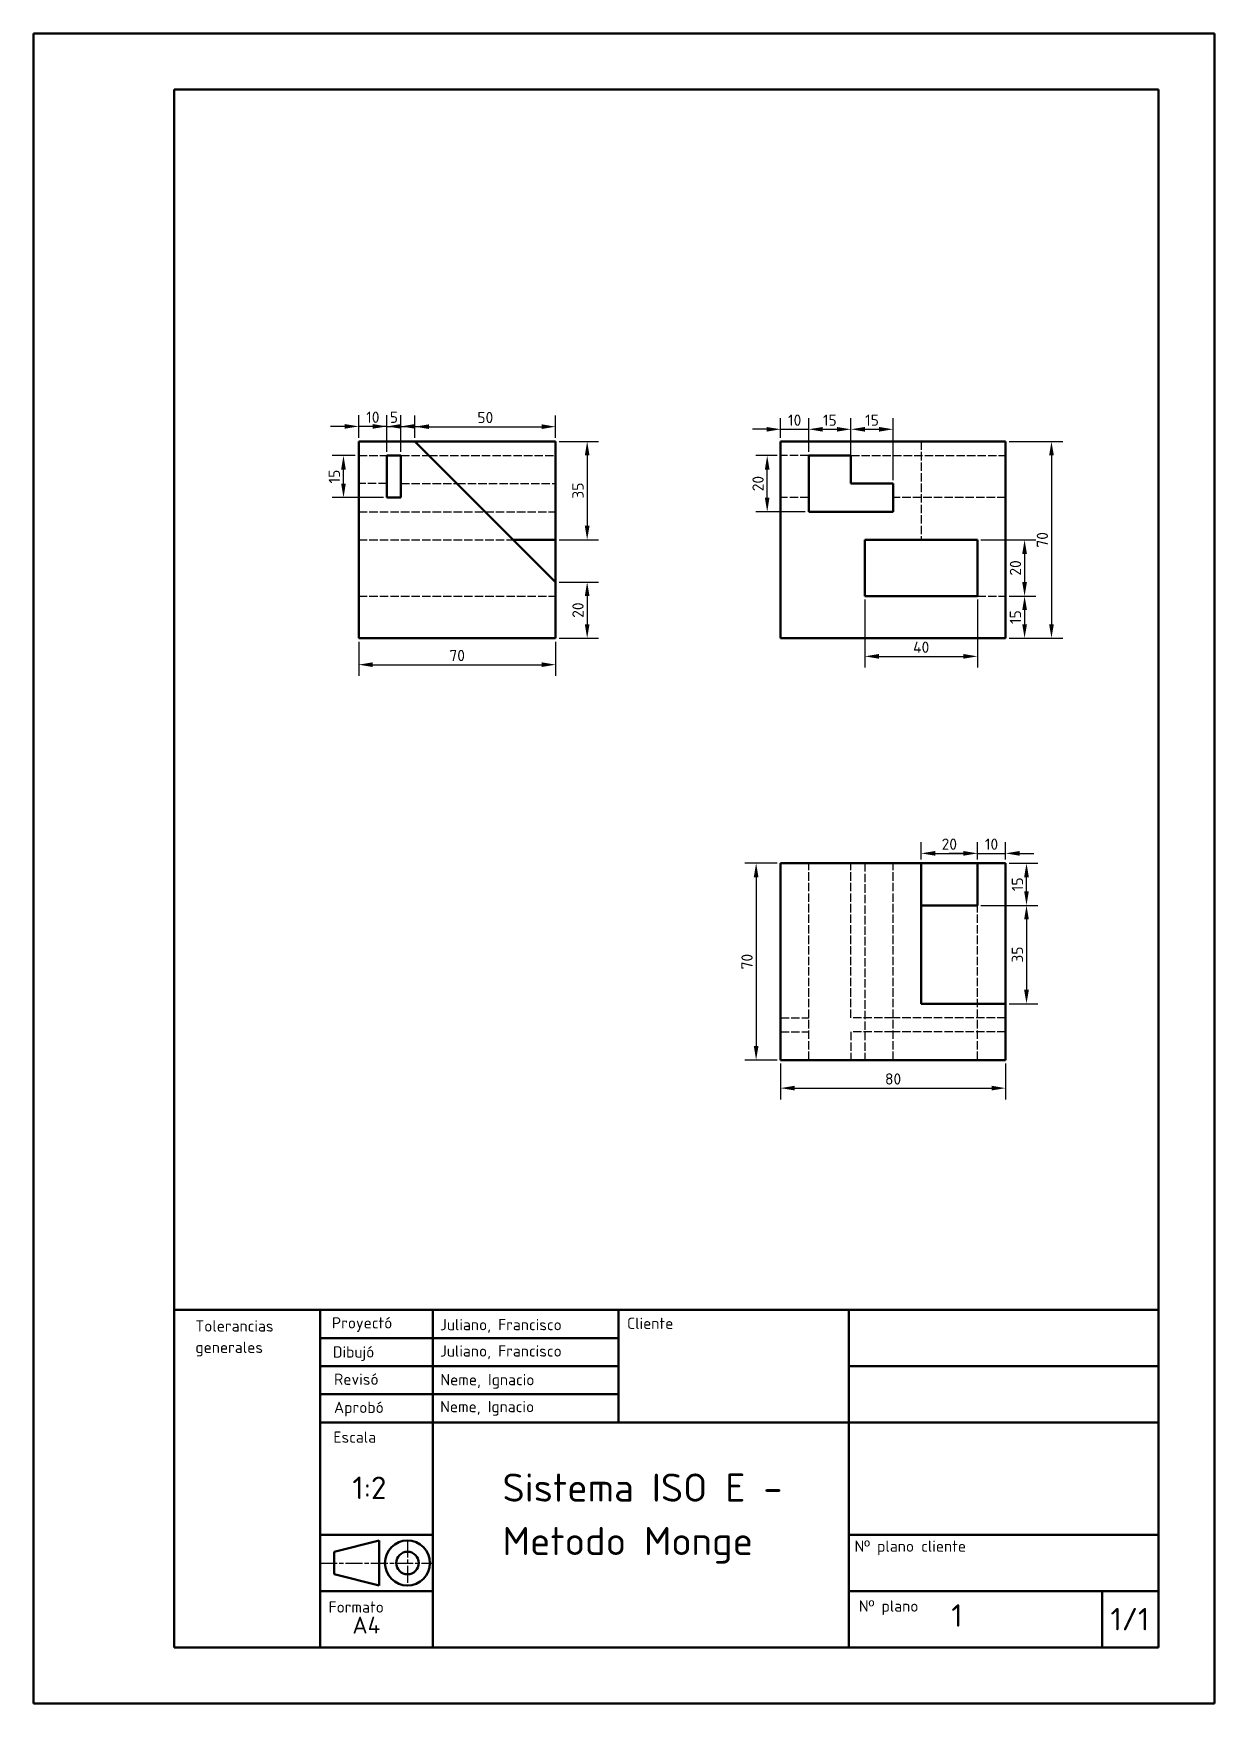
# Model space of a CAD drawing. Header units: millimetres. Extents: x 2667 to 2877, y 1860 to 2157.
import ezdxf

# ---------------------------------------------------------------- set-up
doc = ezdxf.new("R2010")
doc.units = ezdxf.units.MM
doc.header["$LTSCALE"] = 0.125
doc.linetypes.add('ACAD_ISO02W100', pattern=[15, 12, -3])
doc.linetypes.add('ACAD_ISO08W100', pattern=[36, 24, -3, 6, -3])
doc.layers.get('0').update_dxf_attribs({"lineweight": 50})
doc.layers.add('Capa1', color=7, linetype='Continuous')
doc.layers.add('capaCotas', color=7, linetype='Continuous', lineweight=25)
doc.styles.get("Standard").update_dxf_attribs({"font": 'isocpeur.ttf', "height": 2})
doc.dimstyles.new('ISO-25', dxfattribs={"dimtxt": 2, "dimasz": 2.5, "dimexe": 2, "dimexo": 0.625, "dimtad": 1, "dimlfac": 2, "dimtxsty": 'Standard', "dimcen": 2.5, "dimclrt": 256, "dimadec": 0, "dimazin": 0, "dimtfac": 1, "dimtmove": 0, "dimatfit": 3, "dimfxl": 1, "dimtfillclr": 256, "dimlwd": -1, "dimlwe": -1, "dimarcsym": 0})

# ---------------------------------------------------------------- blocks, each defined once
blk = doc.blocks.new('*D31')
at = {"layer": 'capaCotas', "color": 0, "transparency": 16777216}
for p, q in [((2724.58, 2049.32), (2724.58, 2043.24)), ((2759.58, 2049.32), (2759.58, 2043.24)), ((2727.08, 2045.24), (2757.08, 2045.24))]:
    blk.add_line(p, q, dxfattribs=at)
at = {"layer": 'capaCotas', "color": 0, "linetype": 'ACAD_ISO02W100', "transparency": 16777216}
for points in [[(2727.08, 2045.66), (2727.08, 2044.82), (2724.58, 2045.24)], [(2757.08, 2045.66), (2757.08, 2044.82), (2759.58, 2045.24)]]:
    blk.add_solid(points, dxfattribs=at)
at = {"layer": 'Defpoints', "color": 0, "linetype": 'ACAD_ISO02W100', "transparency": 16777216}
for p in [(2724.58, 2049.94), (2759.58, 2049.94), (2759.58, 2045.24)]:
    blk.add_point(p, dxfattribs=at)
at = {"layer": 'capaCotas', "linetype": 'ACAD_ISO02W100', "transparency": 16777216, "insert": (2742.08, 2046.87), "char_height": 2, "attachment_point": 5}
blk.add_mtext('70', dxfattribs=at)
blk = doc.blocks.new('*D32')
at = {"layer": 'capaCotas', "color": 0, "transparency": 16777216}
for p, q in [((2840.21, 2084.94), (2849.74, 2084.94)), ((2847.74, 2082.44), (2847.74, 2052.44)), ((2840.21, 2049.94), (2849.74, 2049.94))]:
    blk.add_line(p, q, dxfattribs=at)
at = {"layer": 'capaCotas', "color": 0, "linetype": 'ACAD_ISO02W100', "transparency": 16777216}
for points in [[(2847.32, 2082.44), (2848.16, 2082.44), (2847.74, 2084.94)], [(2847.32, 2052.44), (2848.16, 2052.44), (2847.74, 2049.94)]]:
    blk.add_solid(points, dxfattribs=at)
at = {"layer": 'Defpoints', "color": 0, "linetype": 'ACAD_ISO02W100', "transparency": 16777216}
for p in [(2839.58, 2084.94), (2839.58, 2049.94), (2847.74, 2049.94)]:
    blk.add_point(p, dxfattribs=at)
at = {"layer": 'capaCotas', "linetype": 'ACAD_ISO02W100', "transparency": 16777216, "insert": (2846.12, 2067.44), "char_height": 2, "attachment_point": 5, "rotation": 90}
blk.add_mtext('70', dxfattribs=at)
blk = doc.blocks.new('*D33')
at = {"layer": 'capaCotas', "color": 0, "transparency": 16777216}
for p, q in [((2799.58, 1974.32), (2799.58, 1967.94)), ((2839.58, 1974.32), (2839.58, 1967.94)), ((2802.08, 1969.94), (2837.08, 1969.94))]:
    blk.add_line(p, q, dxfattribs=at)
at = {"layer": 'capaCotas', "color": 0, "linetype": 'ACAD_ISO02W100', "transparency": 16777216}
for points in [[(2802.08, 1970.36), (2802.08, 1969.53), (2799.58, 1969.94)], [(2837.08, 1970.36), (2837.08, 1969.53), (2839.58, 1969.94)]]:
    blk.add_solid(points, dxfattribs=at)
at = {"layer": 'Defpoints', "color": 0, "linetype": 'ACAD_ISO02W100', "transparency": 16777216}
for p in [(2799.58, 1974.94), (2839.58, 1974.94), (2839.58, 1969.94)]:
    blk.add_point(p, dxfattribs=at)
at = {"layer": 'capaCotas', "linetype": 'ACAD_ISO02W100', "transparency": 16777216, "insert": (2819.58, 1971.57), "char_height": 2, "attachment_point": 5}
blk.add_mtext('80', dxfattribs=at)
blk = doc.blocks.new('*D34')
at = {"layer": 'capaCotas', "color": 0, "transparency": 16777216}
for p, q in [((2729.58, 2083.07), (2729.58, 2089.61)), ((2732.08, 2083.07), (2732.08, 2089.61)), ((2727.08, 2087.61), (2724.58, 2087.61)), ((2729.58, 2087.61), (2732.08, 2087.61)), ((2734.58, 2087.61), (2737.08, 2087.61))]:
    blk.add_line(p, q, dxfattribs=at)
at = {"layer": 'capaCotas', "color": 0, "linetype": 'ACAD_ISO02W100', "transparency": 16777216}
for points in [[(2727.08, 2088.03), (2727.08, 2087.2), (2729.58, 2087.61)], [(2734.58, 2088.03), (2734.58, 2087.2), (2732.08, 2087.61)]]:
    blk.add_solid(points, dxfattribs=at)
at = {"layer": 'Defpoints', "color": 0, "linetype": 'ACAD_ISO02W100', "transparency": 16777216}
for p in [(2732.08, 2087.61), (2729.58, 2082.44), (2732.08, 2082.44)]:
    blk.add_point(p, dxfattribs=at)
at = {"layer": 'capaCotas', "linetype": 'ACAD_ISO02W100', "transparency": 16777216, "insert": (2730.83, 2089.24), "char_height": 2, "attachment_point": 5}
blk.add_mtext('5', dxfattribs=at)
blk = doc.blocks.new('*D35')
at = {"layer": 'capaCotas', "color": 0, "transparency": 16777216}
for p, q in [((2804.58, 2083.07), (2804.58, 2089.1)), ((2812.08, 2083.07), (2812.08, 2089.1)), ((2807.08, 2087.1), (2809.58, 2087.1))]:
    blk.add_line(p, q, dxfattribs=at)
at = {"layer": 'capaCotas', "color": 0, "linetype": 'ACAD_ISO02W100', "transparency": 16777216}
for points in [[(2807.08, 2087.51), (2807.08, 2086.68), (2804.58, 2087.1)], [(2809.58, 2087.51), (2809.58, 2086.68), (2812.08, 2087.1)]]:
    blk.add_solid(points, dxfattribs=at)
at = {"layer": 'Defpoints', "color": 0, "linetype": 'ACAD_ISO02W100', "transparency": 16777216}
for p in [(2812.08, 2087.1), (2804.58, 2082.44), (2812.08, 2082.44)]:
    blk.add_point(p, dxfattribs=at)
at = {"layer": 'capaCotas', "linetype": 'ACAD_ISO02W100', "transparency": 16777216, "insert": (2808.33, 2088.72), "char_height": 2, "attachment_point": 5}
blk.add_mtext('15', dxfattribs=at)
blk = doc.blocks.new('*D36')
at = {"layer": 'capaCotas', "color": 0, "transparency": 16777216}
for p, q in [((2812.08, 2078.07), (2812.08, 2089.1)), ((2819.58, 2078.07), (2819.58, 2089.1)), ((2814.58, 2087.1), (2817.08, 2087.1))]:
    blk.add_line(p, q, dxfattribs=at)
at = {"layer": 'capaCotas', "color": 0, "linetype": 'ACAD_ISO02W100', "transparency": 16777216}
for points in [[(2814.58, 2087.51), (2814.58, 2086.68), (2812.08, 2087.1)], [(2817.08, 2087.51), (2817.08, 2086.68), (2819.58, 2087.1)]]:
    blk.add_solid(points, dxfattribs=at)
at = {"layer": 'Defpoints', "color": 0, "linetype": 'ACAD_ISO02W100', "transparency": 16777216}
for p in [(2819.58, 2087.1), (2812.08, 2077.44), (2819.58, 2077.44)]:
    blk.add_point(p, dxfattribs=at)
at = {"layer": 'capaCotas', "linetype": 'ACAD_ISO02W100', "transparency": 16777216, "insert": (2815.83, 2088.72), "char_height": 2, "attachment_point": 5}
blk.add_mtext('15', dxfattribs=at)
blk = doc.blocks.new('*D37')
at = {"layer": 'capaCotas', "color": 0, "transparency": 16777216}
for p, q in [((2814.58, 2056.82), (2814.58, 2044.72)), ((2834.58, 2056.82), (2834.58, 2044.72)), ((2817.08, 2046.72), (2832.08, 2046.72))]:
    blk.add_line(p, q, dxfattribs=at)
at = {"layer": 'capaCotas', "color": 0, "linetype": 'ACAD_ISO02W100', "transparency": 16777216}
for points in [[(2817.08, 2047.14), (2817.08, 2046.3), (2814.58, 2046.72)], [(2832.08, 2047.14), (2832.08, 2046.3), (2834.58, 2046.72)]]:
    blk.add_solid(points, dxfattribs=at)
at = {"layer": 'Defpoints', "color": 0, "linetype": 'ACAD_ISO02W100', "transparency": 16777216}
for p in [(2814.58, 2057.44), (2834.58, 2057.44), (2834.58, 2046.72)]:
    blk.add_point(p, dxfattribs=at)
at = {"layer": 'capaCotas', "linetype": 'ACAD_ISO02W100', "transparency": 16777216, "insert": (2824.58, 2048.34), "char_height": 2, "attachment_point": 5}
blk.add_mtext('40', dxfattribs=at)
blk = doc.blocks.new('*D39')
at = {"layer": 'capaCotas', "color": 0, "transparency": 16777216}
for p, q in [((2760.21, 2059.94), (2767.19, 2059.94)), ((2765.19, 2057.44), (2765.19, 2052.44)), ((2760.21, 2049.94), (2767.19, 2049.94))]:
    blk.add_line(p, q, dxfattribs=at)
at = {"layer": 'capaCotas', "color": 0, "linetype": 'ACAD_ISO02W100', "transparency": 16777216}
for points in [[(2764.77, 2057.44), (2765.61, 2057.44), (2765.19, 2059.94)], [(2764.77, 2052.44), (2765.61, 2052.44), (2765.19, 2049.94)]]:
    blk.add_solid(points, dxfattribs=at)
at = {"layer": 'Defpoints', "color": 0, "linetype": 'ACAD_ISO02W100', "transparency": 16777216}
for p in [(2759.58, 2059.94), (2759.58, 2049.94), (2765.19, 2049.94)]:
    blk.add_point(p, dxfattribs=at)
at = {"layer": 'capaCotas', "linetype": 'ACAD_ISO02W100', "transparency": 16777216, "insert": (2763.56, 2054.94), "char_height": 2, "attachment_point": 5, "rotation": 90}
blk.add_mtext('20', dxfattribs=at)
blk = doc.blocks.new('*D40')
at = {"layer": 'capaCotas', "color": 0, "transparency": 16777216}
for p, q in [((2723.96, 2082.44), (2719.87, 2082.44)), ((2721.87, 2077.44), (2721.87, 2079.94)), ((2728.96, 2074.94), (2719.87, 2074.94))]:
    blk.add_line(p, q, dxfattribs=at)
at = {"layer": 'capaCotas', "color": 0, "linetype": 'ACAD_ISO02W100', "transparency": 16777216}
for points in [[(2721.45, 2079.94), (2722.28, 2079.94), (2721.87, 2082.44)], [(2721.45, 2077.44), (2722.28, 2077.44), (2721.87, 2074.94)]]:
    blk.add_solid(points, dxfattribs=at)
at = {"layer": 'Defpoints', "color": 0, "linetype": 'ACAD_ISO02W100', "transparency": 16777216}
for p in [(2721.87, 2082.44), (2724.58, 2082.44), (2729.58, 2074.94)]:
    blk.add_point(p, dxfattribs=at)
at = {"layer": 'capaCotas', "linetype": 'ACAD_ISO02W100', "transparency": 16777216, "insert": (2720.24, 2078.69), "char_height": 2, "attachment_point": 5, "rotation": 90}
blk.add_mtext('15', dxfattribs=at)
blk = doc.blocks.new('*D41')
at = {"layer": 'capaCotas', "color": 0, "transparency": 16777216}
for p, q in [((2798.96, 2082.44), (2795.2, 2082.44)), ((2797.2, 2074.94), (2797.2, 2079.94)), ((2803.96, 2072.44), (2795.2, 2072.44))]:
    blk.add_line(p, q, dxfattribs=at)
at = {"layer": 'capaCotas', "color": 0, "linetype": 'ACAD_ISO02W100', "transparency": 16777216}
for points in [[(2796.78, 2079.94), (2797.61, 2079.94), (2797.2, 2082.44)], [(2796.78, 2074.94), (2797.61, 2074.94), (2797.2, 2072.44)]]:
    blk.add_solid(points, dxfattribs=at)
at = {"layer": 'Defpoints', "color": 0, "linetype": 'ACAD_ISO02W100', "transparency": 16777216}
for p in [(2797.2, 2082.44), (2799.58, 2082.44), (2804.58, 2072.44)]:
    blk.add_point(p, dxfattribs=at)
at = {"layer": 'capaCotas', "linetype": 'ACAD_ISO02W100', "transparency": 16777216, "insert": (2795.57, 2077.44), "char_height": 2, "attachment_point": 5, "rotation": 90}
blk.add_mtext('20', dxfattribs=at)
blk = doc.blocks.new('*D42')
at = {"layer": 'capaCotas', "color": 0, "transparency": 16777216}
for p, q in [((2734.58, 2085.57), (2734.58, 2089.56)), ((2759.58, 2085.57), (2759.58, 2089.56)), ((2737.08, 2087.56), (2757.08, 2087.56))]:
    blk.add_line(p, q, dxfattribs=at)
at = {"layer": 'capaCotas', "color": 0, "linetype": 'ACAD_ISO02W100', "transparency": 16777216}
for points in [[(2737.08, 2087.98), (2737.08, 2087.15), (2734.58, 2087.56)], [(2757.08, 2087.98), (2757.08, 2087.15), (2759.58, 2087.56)]]:
    blk.add_solid(points, dxfattribs=at)
at = {"layer": 'Defpoints', "color": 0, "linetype": 'ACAD_ISO02W100', "transparency": 16777216}
for p in [(2734.58, 2084.94), (2759.58, 2087.56), (2759.58, 2084.94)]:
    blk.add_point(p, dxfattribs=at)
at = {"layer": 'capaCotas', "linetype": 'ACAD_ISO02W100', "transparency": 16777216, "insert": (2747.08, 2089.19), "char_height": 2, "attachment_point": 5}
blk.add_mtext('50', dxfattribs=at)
blk = doc.blocks.new('*D43')
at = {"layer": 'capaCotas', "color": 0, "transparency": 16777216}
for p, q in [((2840.21, 2057.44), (2844.96, 2057.44)), ((2842.96, 2054.94), (2842.96, 2052.44)), ((2840.21, 2049.94), (2844.96, 2049.94))]:
    blk.add_line(p, q, dxfattribs=at)
for points in [[(2842.54, 2054.94), (2843.38, 2054.94), (2842.96, 2057.44)], [(2842.54, 2052.44), (2843.38, 2052.44), (2842.96, 2049.94)]]:
    blk.add_solid(points, dxfattribs=at)
at = {"layer": 'Defpoints', "color": 0, "transparency": 16777216}
for p in [(2839.58, 2057.44), (2839.58, 2049.94), (2842.96, 2049.94)]:
    blk.add_point(p, dxfattribs=at)
at = {"layer": 'capaCotas', "transparency": 16777216, "insert": (2841.33, 2053.69), "char_height": 2, "attachment_point": 5, "rotation": 90}
blk.add_mtext('15', dxfattribs=at)
blk = doc.blocks.new('*D44')
at = {"layer": 'capaCotas', "color": 0, "transparency": 16777216}
for p, q in [((2760.21, 2084.94), (2767.19, 2084.94)), ((2765.19, 2082.44), (2765.19, 2069.94)), ((2760.21, 2067.44), (2767.19, 2067.44))]:
    blk.add_line(p, q, dxfattribs=at)
for points in [[(2764.77, 2082.44), (2765.61, 2082.44), (2765.19, 2084.94)], [(2764.77, 2069.94), (2765.61, 2069.94), (2765.19, 2067.44)]]:
    blk.add_solid(points, dxfattribs=at)
at = {"layer": 'Defpoints', "color": 0, "transparency": 16777216}
for p in [(2759.58, 2084.94), (2759.58, 2067.44), (2765.19, 2067.44)]:
    blk.add_point(p, dxfattribs=at)
at = {"layer": 'capaCotas', "transparency": 16777216, "insert": (2763.56, 2076.19), "char_height": 2, "attachment_point": 5, "rotation": 90}
blk.add_mtext('35', dxfattribs=at)
blk = doc.blocks.new('*D45')
at = {"layer": 'capaCotas', "color": 0, "transparency": 16777216}
for p, q in [((2724.58, 2085.57), (2724.58, 2089.61)), ((2729.58, 2085.57), (2729.58, 2089.61)), ((2722.08, 2087.61), (2719.58, 2087.61)), ((2729.58, 2087.61), (2724.58, 2087.61)), ((2732.08, 2087.61), (2734.58, 2087.61))]:
    blk.add_line(p, q, dxfattribs=at)
for points in [[(2722.08, 2088.03), (2722.08, 2087.2), (2724.58, 2087.61)], [(2732.08, 2088.03), (2732.08, 2087.2), (2729.58, 2087.61)]]:
    blk.add_solid(points, dxfattribs=at)
at = {"layer": 'Defpoints', "color": 0, "transparency": 16777216}
for p in [(2724.58, 2087.61), (2724.58, 2084.94), (2729.58, 2084.94)]:
    blk.add_point(p, dxfattribs=at)
at = {"layer": 'capaCotas', "transparency": 16777216, "insert": (2727.08, 2089.24), "char_height": 2, "attachment_point": 5}
blk.add_mtext('10', dxfattribs=at)
blk = doc.blocks.new('*D46')
at = {"layer": 'capaCotas', "color": 0, "transparency": 16777216}
for p, q in [((2799.58, 2085.57), (2799.58, 2089.1)), ((2804.58, 2085.57), (2804.58, 2089.1)), ((2797.08, 2087.1), (2794.58, 2087.1)), ((2799.58, 2087.1), (2804.58, 2087.1)), ((2807.08, 2087.1), (2809.58, 2087.1))]:
    blk.add_line(p, q, dxfattribs=at)
for points in [[(2797.08, 2087.51), (2797.08, 2086.68), (2799.58, 2087.1)], [(2807.08, 2087.51), (2807.08, 2086.68), (2804.58, 2087.1)]]:
    blk.add_solid(points, dxfattribs=at)
at = {"layer": 'Defpoints', "color": 0, "transparency": 16777216}
for p in [(2799.58, 2084.94), (2804.58, 2087.1), (2804.58, 2084.94)]:
    blk.add_point(p, dxfattribs=at)
at = {"layer": 'capaCotas', "transparency": 16777216, "insert": (2802.08, 2088.72), "char_height": 2, "attachment_point": 5}
blk.add_mtext('10', dxfattribs=at)
blk = doc.blocks.new('*D47')
at = {"layer": 'capaCotas', "color": 0, "transparency": 16777216}
for p, q in [((2824.58, 2010.57), (2824.58, 2013.69)), ((2834.58, 2010.57), (2834.58, 2013.69)), ((2827.08, 2011.69), (2832.08, 2011.69))]:
    blk.add_line(p, q, dxfattribs=at)
for points in [[(2827.08, 2012.11), (2827.08, 2011.27), (2824.58, 2011.69)], [(2832.08, 2012.11), (2832.08, 2011.27), (2834.58, 2011.69)]]:
    blk.add_solid(points, dxfattribs=at)
at = {"layer": 'Defpoints', "color": 0, "transparency": 16777216}
for p in [(2834.58, 2011.69), (2824.58, 2009.94), (2834.58, 2009.94)]:
    blk.add_point(p, dxfattribs=at)
at = {"layer": 'capaCotas', "transparency": 16777216, "insert": (2829.58, 2013.32), "char_height": 2, "attachment_point": 5}
blk.add_mtext('20', dxfattribs=at)
blk = doc.blocks.new('*D48')
at = {"layer": 'capaCotas', "color": 0, "transparency": 16777216}
for p, q in [((2840.21, 2009.94), (2845.3, 2009.94)), ((2843.3, 2004.94), (2843.3, 2007.44)), ((2835.21, 2002.44), (2845.3, 2002.44))]:
    blk.add_line(p, q, dxfattribs=at)
for points in [[(2842.88, 2007.44), (2843.72, 2007.44), (2843.3, 2009.94)], [(2842.88, 2004.94), (2843.72, 2004.94), (2843.3, 2002.44)]]:
    blk.add_solid(points, dxfattribs=at)
at = {"layer": 'Defpoints', "color": 0, "transparency": 16777216}
for p in [(2839.58, 2009.94), (2843.3, 2009.94), (2834.58, 2002.44)]:
    blk.add_point(p, dxfattribs=at)
at = {"layer": 'capaCotas', "transparency": 16777216, "insert": (2841.68, 2006.19), "char_height": 2, "attachment_point": 5, "rotation": 90}
blk.add_mtext('15', dxfattribs=at)
blk = doc.blocks.new('*D49')
at = {"layer": 'capaCotas', "color": 0, "transparency": 16777216}
for p, q in [((2834.58, 2010.57), (2834.58, 2013.69)), ((2839.58, 2010.57), (2839.58, 2013.69)), ((2832.08, 2011.69), (2829.58, 2011.69)), ((2834.58, 2011.69), (2839.58, 2011.69)), ((2842.08, 2011.69), (2844.58, 2011.69))]:
    blk.add_line(p, q, dxfattribs=at)
for points in [[(2832.08, 2012.11), (2832.08, 2011.27), (2834.58, 2011.69)], [(2842.08, 2012.11), (2842.08, 2011.27), (2839.58, 2011.69)]]:
    blk.add_solid(points, dxfattribs=at)
at = {"layer": 'Defpoints', "color": 0, "transparency": 16777216}
for p in [(2839.58, 2011.69), (2834.58, 2009.94), (2839.58, 2009.94)]:
    blk.add_point(p, dxfattribs=at)
at = {"layer": 'capaCotas', "transparency": 16777216, "insert": (2837.08, 2013.32), "char_height": 2, "attachment_point": 5}
blk.add_mtext('10', dxfattribs=at)
blk = doc.blocks.new('*D50')
at = {"layer": 'capaCotas', "color": 0, "transparency": 16777216}
for p, q in [((2840.21, 2002.44), (2845.3, 2002.44)), ((2843.3, 1999.94), (2843.3, 1987.44)), ((2840.21, 1984.94), (2845.3, 1984.94))]:
    blk.add_line(p, q, dxfattribs=at)
for points in [[(2842.88, 1999.94), (2843.72, 1999.94), (2843.3, 2002.44)], [(2842.88, 1987.44), (2843.72, 1987.44), (2843.3, 1984.94)]]:
    blk.add_solid(points, dxfattribs=at)
at = {"layer": 'Defpoints', "color": 0, "transparency": 16777216}
for p in [(2839.58, 2002.44), (2839.58, 1984.94), (2843.3, 1984.94)]:
    blk.add_point(p, dxfattribs=at)
at = {"layer": 'capaCotas', "transparency": 16777216, "insert": (2841.68, 1993.69), "char_height": 2, "attachment_point": 5, "rotation": 90}
blk.add_mtext('35', dxfattribs=at)
blk = doc.blocks.new('*D51')
at = {"layer": 'capaCotas', "color": 0, "transparency": 16777216}
for p, q in [((2798.96, 2009.94), (2793.23, 2009.94)), ((2795.23, 2007.44), (2795.23, 1977.44)), ((2798.96, 1974.94), (2793.23, 1974.94))]:
    blk.add_line(p, q, dxfattribs=at)
for points in [[(2794.81, 2007.44), (2795.65, 2007.44), (2795.23, 2009.94)], [(2794.81, 1977.44), (2795.65, 1977.44), (2795.23, 1974.94)]]:
    blk.add_solid(points, dxfattribs=at)
at = {"layer": 'Defpoints', "color": 0, "transparency": 16777216}
for p in [(2799.58, 2009.94), (2795.23, 1974.94), (2799.58, 1974.94)]:
    blk.add_point(p, dxfattribs=at)
at = {"layer": 'capaCotas', "transparency": 16777216, "insert": (2793.61, 1992.44), "char_height": 2, "attachment_point": 5, "rotation": 90}
blk.add_mtext('70', dxfattribs=at)
blk = doc.blocks.new('*D53')
at = {"layer": 'capaCotas', "color": 0, "transparency": 16777216}
for p, q in [((2835.21, 2067.44), (2844.96, 2067.44)), ((2842.96, 2064.94), (2842.96, 2059.94)), ((2840.21, 2057.44), (2844.96, 2057.44))]:
    blk.add_line(p, q, dxfattribs=at)
for points in [[(2842.54, 2064.94), (2843.38, 2064.94), (2842.96, 2067.44)], [(2842.54, 2059.94), (2843.38, 2059.94), (2842.96, 2057.44)]]:
    blk.add_solid(points, dxfattribs=at)
at = {"layer": 'Defpoints', "color": 0, "transparency": 16777216}
for p in [(2834.58, 2067.44), (2839.58, 2057.44), (2842.96, 2057.44)]:
    blk.add_point(p, dxfattribs=at)
at = {"layer": 'capaCotas', "transparency": 16777216, "insert": (2841.33, 2062.44), "char_height": 2, "attachment_point": 5, "rotation": 90}
blk.add_mtext('20', dxfattribs=at)

msp = doc.modelspace()

# ---------------------------------------------------------------- linework, layer by layer
for p, q in [((2876.7399, 2157.4962), (2666.7399, 2157.4962)), ((2666.7399, 2157.4962), (2666.7399, 1860.4962)), ((2876.7399, 2157.4962), (2876.7399, 1860.4962)), ((2866.7399, 2147.4962), (2691.7399, 2147.4962)), ((2691.7399, 2147.4962), (2691.7399, 1870.4962)), ((2866.7399, 2147.4962), (2866.7399, 1870.4962)), ((2724.5814, 2049.9422), (2724.5814, 2084.9422)), ((2724.5814, 2084.9422), (2734.5814, 2084.9422)), ((2734.5814, 2084.9422), (2759.5814, 2059.9422)), ((2734.5814, 2084.9422), (2759.5814, 2084.9422)), ((2759.5814, 2084.9422), (2759.5814, 2067.4422)), ((2839.5814, 2084.9422), (2799.5814, 2084.9422)), ((2799.5814, 2084.9422), (2799.5814, 2049.9422)), ((2839.5814, 2049.9422), (2839.5814, 2084.9422)), ((2729.5814, 2082.4422), (2729.5814, 2074.9422)), ((2732.0814, 2082.4422), (2729.5814, 2082.4422)), ((2732.0814, 2074.9422), (2732.0814, 2082.4422)), ((2804.5814, 2082.4422), (2804.5814, 2072.4422)), ((2812.0814, 2082.4422), (2804.5814, 2082.4422)), ((2812.0814, 2077.4422), (2812.0814, 2082.4422)), ((2819.5814, 2077.4422), (2812.0814, 2077.4422)), ((2819.5814, 2072.4422), (2819.5814, 2077.4422)), ((2729.5814, 2074.9422), (2732.0814, 2074.9422)), ((2804.5814, 2072.4422), (2819.5814, 2072.4422)), ((2759.5814, 2067.4422), (2752.0814, 2067.4422)), ((2759.5814, 2067.4422), (2759.5814, 2059.9422)), ((2834.5814, 2067.4422), (2814.5814, 2067.4422)), ((2814.5814, 2067.4422), (2814.5814, 2057.4422)), ((2834.5814, 2057.4422), (2834.5814, 2067.4422)), ((2759.5814, 2049.9422), (2759.5814, 2059.9422)), ((2814.5814, 2057.4422), (2834.5814, 2057.4422)), ((2759.5814, 2049.9422), (2724.5814, 2049.9422)), ((2799.5814, 2049.9422), (2839.5814, 2049.9422)), ((2799.5814, 2009.9422), (2824.5814, 2009.9422)), ((2799.5814, 2009.9422), (2799.5814, 1974.9422)), ((2824.5814, 1984.9422), (2824.5814, 2009.9422)), ((2839.5814, 2009.9422), (2824.5814, 2009.9422)), ((2834.5814, 2002.4422), (2834.5814, 2009.9422)), ((2839.5814, 1984.9422), (2839.5814, 2009.9422)), ((2834.5814, 2002.4422), (2824.5814, 2002.4422)), ((2839.5814, 1984.9422), (2824.5814, 1984.9422)), ((2839.5814, 1974.9422), (2839.5814, 1984.9422)), ((2799.5814, 1974.9422), (2839.5814, 1974.9422)), ((2691.7399, 1930.4962), (2866.7399, 1930.4962)), ((2717.7399, 1920.4962), (2717.7399, 1930.4962)), ((2737.7399, 1920.4962), (2737.7399, 1930.4962)), ((2770.7399, 1915.4962), (2770.7399, 1930.4962)), ((2801.7399, 1930.4962), (2811.7399, 1930.4962)), ((2811.7399, 1930.4962), (2811.7399, 1870.4962)), ((2717.7399, 1925.4962), (2760.7399, 1925.4962)), ((2760.7399, 1925.4962), (2770.7399, 1925.4962)), ((2717.7399, 1920.4962), (2760.7399, 1920.4962)), ((2717.7399, 1920.4962), (2717.7399, 1870.4962)), ((2737.7399, 1920.4962), (2737.7399, 1870.4962)), ((2760.7399, 1920.4962), (2770.7399, 1920.4962)), ((2866.7399, 1920.4962), (2811.7399, 1920.4962)), ((2717.7399, 1915.4962), (2760.7399, 1915.4962)), ((2760.7399, 1915.4962), (2770.7399, 1915.4962)), ((2770.7399, 1915.4962), (2770.7399, 1910.4962)), ((2717.7399, 1910.4962), (2760.7399, 1910.4962)), ((2760.7399, 1910.4962), (2801.7399, 1910.4962)), ((2801.7399, 1910.4962), (2866.7399, 1910.4962)), ((2717.7399, 1890.4962), (2737.7399, 1890.4962)), ((2720.2399, 1887.4962), (2728.2399, 1889.4962)), ((2728.2399, 1889.4962), (2728.2399, 1881.4962)), ((2866.7399, 1890.4962), (2811.7399, 1890.4962)), ((2720.2399, 1883.4962), (2720.2399, 1887.4962)), ((2717.7399, 1883.3663), (2717.7399, 1885.8663)), ((2717.7399, 1883.3663), (2717.7399, 1880.4962)), ((2720.2399, 1883.4962), (2728.2399, 1881.4962)), ((2717.7399, 1880.4962), (2737.7399, 1880.4962)), ((2717.7399, 1880.4962), (2717.7399, 1880.4962)), ((2717.7399, 1880.4962), (2720.2399, 1880.4962)), ((2866.7399, 1880.4962), (2811.7399, 1880.4962)), ((2866.7399, 1880.4962), (2856.7399, 1880.4962)), ((2856.7399, 1880.4962), (2856.7399, 1870.4962)), ((2691.7399, 1870.4962), (2866.7399, 1870.4962)), ((2666.7399, 1860.4962), (2876.7399, 1860.4962))]:
    msp.add_line(p, q)
for radius in [4, 2]:
    msp.add_circle((2733.2399, 1885.4962), radius)
at = {"layer": 'capaCotas', "linetype": 'ACAD_ISO02W100'}
for p, q in [((2824.5814, 2084.9422), (2824.5814, 2067.4422)), ((2724.5814, 2082.4422), (2729.5814, 2082.4422)), ((2732.0814, 2082.4422), (2737.0814, 2082.4422)), ((2737.0814, 2082.4422), (2759.5814, 2082.4422)), ((2804.5814, 2082.4422), (2799.5814, 2082.4422)), ((2812.0814, 2082.4422), (2839.5814, 2082.4422)), ((2729.5814, 2077.4422), (2724.5814, 2077.4422)), ((2732.0814, 2077.4422), (2742.0814, 2077.4422)), ((2742.0814, 2077.4422), (2759.5814, 2077.4422)), ((2804.5814, 2074.9422), (2799.5814, 2074.9422)), ((2839.5814, 2074.9422), (2819.5814, 2074.9422)), ((2724.5814, 2072.4422), (2747.0814, 2072.4422)), ((2747.0814, 2072.4422), (2759.5814, 2072.4422)), ((2724.5814, 2067.4422), (2752.0814, 2067.4422)), ((2724.5814, 2049.9422), (2724.5814, 2057.4422)), ((2724.5814, 2057.4422), (2759.5814, 2057.4422)), ((2834.5814, 2057.4422), (2839.5814, 2057.4422)), ((2804.5814, 1974.9422), (2804.5814, 2009.9422)), ((2812.0814, 1982.4422), (2812.0814, 2009.9422)), ((2814.5814, 2009.9422), (2814.5814, 1974.9422)), ((2819.5814, 1974.9422), (2819.5814, 2009.9422)), ((2834.5814, 1974.9422), (2834.5814, 2002.4422)), ((2799.5814, 1979.9422), (2799.5814, 1982.4422)), ((2799.5814, 1982.4422), (2804.5814, 1982.4422)), ((2819.5814, 1982.4422), (2812.0814, 1982.4422)), ((2839.5814, 1982.4422), (2819.5814, 1982.4422)), ((2839.5814, 1979.9422), (2839.5814, 1982.4422)), ((2799.5814, 1974.9422), (2799.5814, 1979.9422)), ((2799.5814, 1979.9422), (2804.5814, 1979.9422)), ((2812.0814, 1979.9422), (2812.0814, 1974.9422)), ((2819.5814, 1979.9422), (2812.0814, 1979.9422)), ((2839.5814, 1979.9422), (2819.5814, 1979.9422)), ((2839.5814, 1974.9422), (2839.5814, 1979.9422))]:
    msp.add_line(p, q, dxfattribs=at)
at = {"layer": 'capaCotas', "color": 0, "linetype": 'ACAD_ISO08W100', "lineweight": 25}
for p, q in [((2733.2399, 1889.4962), (2733.2399, 1881.4962)), ((2717.7399, 1885.4962), (2737.7399, 1885.4962))]:
    msp.add_line(p, q, dxfattribs=at)

# ---------------------------------------------------------------- texts
for s, height, p in [('Tolerancias', 2, (2695.5327, 1926.6469)), ('Proyectó', 2, (2719.8046, 1927.2045)), ('Juliano, Francisco', 2, (2739.0244, 1926.8823)), ('Cliente', 2, (2772.2825, 1927.1176)), ('generales', 2, (2695.5327, 1922.8469)), ('Dibujó', 2, (2719.9702, 1922.0223)), ('Juliano, Francisco', 2, (2739.0188, 1922.1984)), ('Revisó', 2, (2720.1876, 1917.1735)), ('Neme, Ignacio', 2, (2739.1054, 1917.0995)), ('Aprobó', 2, (2720.1826, 1912.1762)), ('Neme, Ignacio', 2, (2739.0574, 1912.3075)), ('Escala ', 2, (2720.0792, 1906.8797)), ('1:2', 4, (2723.456, 1896.8656)), ('Sistema ISO E -', 5, (2750.1379, 1896.4068)), ('Metodo Monge', 5, (2750.1379, 1886.9068)), ('Nº plano cliente', 2, (2812.7188, 1887.4919)), ('Formato', 2, (2719.213, 1876.6727)), ('Nº plano ', 2, (2813.4985, 1876.8459)), ('1', 4, (2829.9284, 1874.1627)), ('A4', 3, (2723.4576, 1872.9502))]:
    msp.add_text(s, height=height).set_placement(p)
at = {"layer": 'Capa1', "lineweight": 35}
msp.add_text('1/1', height=4, dxfattribs=at).set_placement((2858.2399, 1873.5174))

# ---------------------------------------------------------------- dimensions: what is measured, and where the dimension line sits
at = {"layer": 'capaCotas'}
for base, p1, p2, picture, middle in [((2724.5814, 2087.6124), (2729.5814, 2084.9422), (2724.5814, 2084.9422), '*D45', (2727.0814, 2089.2374)), ((2804.5814, 2087.0957), (2799.5814, 2084.9422), (2804.5814, 2084.9422), '*D46', (2802.0814, 2088.7207)), ((2834.5814, 2011.6908), (2824.5814, 2009.9422), (2834.5814, 2009.9422), '*D47', (2829.5814, 2013.3158)), ((2839.5814, 2011.6908), (2834.5814, 2009.9422), (2839.5814, 2009.9422), '*D49', (2837.0814, 2013.3158))]:
    dim = msp.add_linear_dim(base=base, p1=p1, p2=p2, dimstyle='ISO-25', dxfattribs=at)
    dim.commit()
    dim.dimension.update_dxf_attribs({"geometry": picture, "text_midpoint": middle})
at = {"layer": 'capaCotas', "linetype": 'ACAD_ISO02W100'}
for base, p1, p2, picture, middle in [((2732.0814, 2087.6124), (2729.5814, 2082.4422), (2732.0814, 2082.4422), '*D34', (2730.8314, 2089.2374)), ((2759.5814, 2087.5643), (2734.5814, 2084.9422), (2759.5814, 2084.9422), '*D42', (2747.0814, 2089.1893)), ((2812.0814, 2087.0957), (2804.5814, 2082.4422), (2812.0814, 2082.4422), '*D35', (2808.3314, 2088.7207)), ((2819.5814, 2087.0957), (2812.0814, 2077.4422), (2819.5814, 2077.4422), '*D36', (2815.8314, 2088.7207)), ((2834.5814, 2046.7193), (2814.5814, 2057.4422), (2834.5814, 2057.4422), '*D37', (2824.5814, 2048.3443)), ((2759.5814, 2045.2403), (2724.5814, 2049.9422), (2759.5814, 2049.9422), '*D31', (2742.0814, 2046.8653)), ((2839.5814, 1969.9422), (2799.5814, 1974.9422), (2839.5814, 1974.9422), '*D33', (2819.5814, 1971.5672))]:
    dim = msp.add_linear_dim(base=base, p1=p1, p2=p2, dimstyle='ISO-25', dxfattribs=at)
    dim.commit()
    dim.dimension.update_dxf_attribs({"geometry": picture, "text_midpoint": middle})
at = {"layer": 'capaCotas'}
for base, p1, p2, picture, middle in [((2765.19, 2067.4422), (2759.5814, 2084.9422), (2759.5814, 2067.4422), '*D44', (2763.565, 2076.1922)), ((2842.9599, 2057.4422), (2834.5814, 2067.4422), (2839.5814, 2057.4422), '*D53', (2841.3349, 2062.4422)), ((2842.9599, 2049.9422), (2839.5814, 2057.4422), (2839.5814, 2049.9422), '*D43', (2841.3349, 2053.6922)), ((2795.2304, 1974.9422), (2799.5814, 2009.9422), (2799.5814, 1974.9422), '*D51', (2793.6054, 1992.4422)), ((2843.3006, 2009.9422), (2834.5814, 2002.4422), (2839.5814, 2009.9422), '*D48', (2841.6756, 2006.1922)), ((2843.3006, 1984.9422), (2839.5814, 2002.4422), (2839.5814, 1984.9422), '*D50', (2841.6756, 1993.6922))]:
    dim = msp.add_linear_dim(base=base, p1=p1, p2=p2, angle=90, dimstyle='ISO-25', dxfattribs=at)
    dim.commit()
    dim.dimension.update_dxf_attribs({"geometry": picture, "text_midpoint": middle})
at = {"layer": 'capaCotas', "linetype": 'ACAD_ISO02W100'}
dim = msp.add_linear_dim(base=(2847.7412, 2049.9422), p1=(2839.5814, 2084.9422), p2=(2839.5814, 2049.9422), angle=90, dimstyle='ISO-25', dxfattribs=at)
dim.commit()
dim.dimension.update_dxf_attribs({"geometry": '*D32', "text_midpoint": (2847.7412, 2067.4422), "dimtype": 160})
for base, p1, p2, picture, middle in [((2721.8652, 2082.4422), (2729.5814, 2074.9422), (2724.5814, 2082.4422), '*D40', (2720.2402, 2078.6922)), ((2797.1956, 2082.4422), (2804.5814, 2072.4422), (2799.5814, 2082.4422), '*D41', (2795.5706, 2077.4422)), ((2765.19, 2049.9422), (2759.5814, 2059.9422), (2759.5814, 2049.9422), '*D39', (2763.565, 2054.9422))]:
    dim = msp.add_linear_dim(base=base, p1=p1, p2=p2, angle=90, dimstyle='ISO-25', dxfattribs=at)
    dim.commit()
    dim.dimension.update_dxf_attribs({"geometry": picture, "text_midpoint": middle})

doc.saveas('drawing.dxf')
